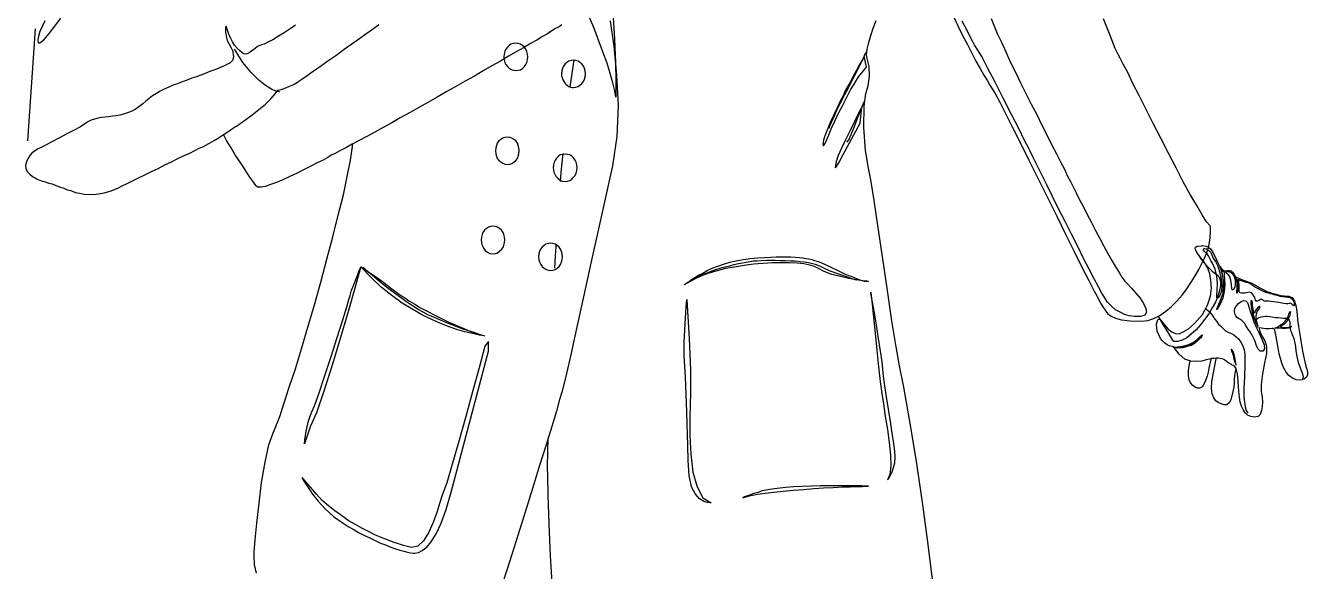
# Model space of a CAD drawing. Extents: x 140.76 to 141.51, y 60.02 to 61.76.
# Drawn here: x 140.759 to 141.515, y 60.82 to 61.142 of the extents above; entities that cross this region are included whole.
import ezdxf

# ---------------------------------------------------------------- set-up
doc = ezdxf.new("R2010")
doc.units = 0
doc.layers.get('0').update_dxf_attribs({"linetype": 'CONTINUOUS'})

msp = doc.modelspace()

# ---------------------------------------------------------------- linework, layer by layer
msp.add_line((140.76433, 61.14007), (140.75983, 61.07406))
at = {"linetype": 'CONTINUOUS'}
for points in [[(141.10495, 61.14989), (141.10608, 61.13394), (141.10664, 61.12025), (141.10683, 61.10936), (141.10683, 61.10224), (141.10683, 61.09979), (141.10627, 61.10355), (141.10495, 61.10824), (141.10345, 61.11368), (141.10158, 61.11987), (141.09914, 61.12644), (141.09651, 61.13338), (141.0937, 61.14088), (141.09051, 61.14839)], [(140.91791, 61.1422), (140.91472, 61.13994), (140.91116, 61.13769), (140.90778, 61.13563), (140.90441, 61.13356), (140.90159, 61.13207), (140.89934, 61.13094), (140.89784, 61.13057), (140.89671, 61.13019), (140.8954, 61.12963), (140.89409, 61.1285), (140.89259, 61.12738), (140.89109, 61.12625), (140.88977, 61.1255), (140.88846, 61.12513), (140.88734, 61.12531), (140.88621, 61.12606), (140.88471, 61.12719), (140.88339, 61.12869), (140.8819, 61.13038), (140.88058, 61.13244), (140.87945, 61.13469), (140.87851, 61.13695), (140.87777, 61.1392), (140.87683, 61.14163), (140.87645, 61.1407), (140.87645, 61.13807), (140.87702, 61.13488), (140.87758, 61.13319), (140.87851, 61.13131), (140.87964, 61.12925), (140.88058, 61.12719), (140.88114, 61.12513), (140.88133, 61.12325), (140.88058, 61.12138), (140.87908, 61.11987), (140.87777, 61.11912), (140.87626, 61.11837), (140.87439, 61.11762), (140.87214, 61.11668), (140.8697, 61.11574), (140.86726, 61.1148), (140.86463, 61.11368), (140.86201, 61.11274), (140.85939, 61.11181), (140.85676, 61.11087), (140.85431, 61.10993), (140.85207, 61.10918), (140.85, 61.10843), (140.84831, 61.10768), (140.84681, 61.10711), (140.84569, 61.10674), (140.84306, 61.10561), (140.84043, 61.10449), (140.838, 61.10318), (140.83574, 61.10186), (140.83349, 61.10055), (140.83143, 61.09905), (140.82955, 61.09736), (140.82768, 61.09586), (140.82542, 61.09398), (140.82317, 61.09248), (140.82092, 61.09136), (140.81868, 61.09042), (140.81642, 61.08967), (140.81417, 61.0891), (140.8121, 61.08873), (140.80985, 61.08854), (140.8076, 61.08817), (140.80554, 61.08798), (140.80347, 61.08779), (140.80141, 61.08741), (140.79935, 61.08685), (140.79729, 61.08611), (140.79541, 61.08516), (140.79354, 61.08404), (140.79091, 61.08235), (140.78734, 61.08029), (140.78284, 61.07804), (140.77815, 61.0756), (140.77365, 61.07316), (140.76933, 61.0709), (140.76595, 61.06922), (140.76389, 61.06791), (140.76239, 61.06678), (140.76108, 61.06528), (140.75995, 61.0634), (140.7592, 61.06153), (140.75864, 61.05965), (140.75883, 61.05778), (140.75957, 61.0559), (140.76108, 61.0544), (140.76276, 61.05308), (140.76427, 61.05214), (140.76539, 61.0514), (140.76652, 61.05102), (140.76764, 61.05065), (140.76858, 61.05027), (140.76971, 61.05008), (140.77083, 61.04971), (140.77233, 61.04915), (140.77421, 61.04859), (140.77646, 61.04764), (140.77871, 61.0469), (140.78115, 61.04614), (140.78321, 61.0452), (140.78509, 61.04464), (140.78659, 61.04408), (140.78809, 61.04351), (140.79035, 61.04314), (140.79316, 61.04258), (140.79653, 61.04239), (140.80028, 61.04258), (140.80423, 61.04314), (140.80854, 61.04427), (140.81304, 61.04614), (140.81549, 61.04746), (140.81848, 61.04877), (140.82167, 61.05046), (140.82524, 61.05214), (140.82899, 61.05402), (140.83293, 61.0559), (140.83687, 61.05778), (140.84081, 61.05984), (140.84475, 61.06171), (140.8485, 61.06359), (140.85207, 61.06528), (140.85544, 61.06678), (140.85844, 61.06828), (140.86107, 61.06959), (140.86314, 61.07054), (140.86463, 61.07128), (140.86707, 61.0726), (140.86989, 61.07429), (140.8727, 61.07597), (140.87533, 61.07766), (140.87795, 61.07935), (140.88002, 61.08085), (140.8819, 61.08198), (140.88302, 61.08273), (140.88527, 61.08422), (140.88846, 61.08648), (140.89221, 61.0893), (140.89615, 61.09248), (140.9001, 61.09567), (140.90347, 61.09886), (140.90591, 61.10168), (140.90741, 61.10392), (140.9076, 61.10392), (140.90835, 61.10411), (140.90929, 61.1043), (140.91059, 61.10467), (140.9121, 61.10524), (140.91398, 61.10599), (140.91585, 61.10674), (140.91773, 61.10786), (140.91922, 61.1088), (140.92148, 61.1103), (140.92467, 61.11255), (140.92823, 61.115), (140.93254, 61.11799), (140.93686, 61.12118), (140.94155, 61.12437), (140.94643, 61.12794), (140.95112, 61.13113), (140.95581, 61.1345), (140.95993, 61.13751), (140.96388, 61.14014), (140.96707, 61.14257)], [(140.7699, 61.14463), (140.7684, 61.14144), (140.76708, 61.13844), (140.76614, 61.13563), (140.76577, 61.13338), (140.76595, 61.13169), (140.76708, 61.13169), (140.76952, 61.13376), (140.77252, 61.13732), (140.7759, 61.14163), (140.77946, 61.14632)], [(141.07494, 61.14239), (141.07419, 61.14182), (141.07287, 61.14107), (141.07118, 61.14014), (141.06894, 61.13882), (141.06649, 61.13713), (141.0635, 61.13544), (141.06011, 61.13338), (141.05636, 61.13131), (141.05224, 61.12888), (141.04793, 61.12644), (141.04342, 61.12381), (141.03873, 61.121), (141.03366, 61.11819), (141.0286, 61.11518), (141.02335, 61.11218), (141.01791, 61.10918), (141.01246, 61.10599), (141.00702, 61.10298), (141.0014, 61.09979), (140.99596, 61.09661), (140.99052, 61.09361), (140.98507, 61.0906), (140.97963, 61.08761), (140.97457, 61.0846), (140.9695, 61.08179), (140.96463, 61.07916), (140.95993, 61.07654), (140.95543, 61.07429), (140.9513, 61.07203), (140.94755, 61.06997), (140.94399, 61.06809), (140.9408, 61.0664), (140.94024, 61.06622), (140.93892, 61.06546), (140.93686, 61.06416), (140.93405, 61.06265), (140.93067, 61.06097), (140.92692, 61.05908), (140.92298, 61.05702), (140.91886, 61.05496), (140.91454, 61.0529), (140.91041, 61.05102), (140.90666, 61.04952), (140.90309, 61.04821), (140.8999, 61.04708), (140.89747, 61.0467), (140.89559, 61.0467), (140.89465, 61.04727), (140.89446, 61.04764), (140.89372, 61.04877), (140.89259, 61.05027), (140.8909, 61.05252), (140.88921, 61.05533), (140.88715, 61.05852), (140.88471, 61.06209), (140.88227, 61.06584), (140.87983, 61.06997), (140.8772, 61.07429), (140.87533, 61.07766), (140.87533, 61.07766)], [(141.10345, 61.14463), (141.10551, 61.12981), (141.1072, 61.11274), (141.10814, 61.09473), (141.1074, 61.07654), (141.10477, 61.05928), (141.10082, 61.04164), (141.09651, 61.02213), (141.09201, 61.00187), (141.0877, 60.98198), (141.08356, 60.96341), (141.08, 60.94709), (141.077, 60.93433), (141.07494, 60.92589), (141.07363, 60.92158), (141.07175, 60.91464), (141.06894, 60.90563), (141.06575, 60.89475), (141.06181, 60.88256), (141.05768, 60.86905), (141.05336, 60.85517), (141.04886, 60.84072), (141.04417, 60.82647), (141.03967, 60.81259)], [(141.29368, 60.8139), (141.29105, 60.83604), (141.28767, 60.86099), (141.28392, 60.88631), (141.27998, 60.90976), (141.2766, 60.92889), (141.27416, 60.94146), (141.2721, 60.95253), (141.26966, 60.96791), (141.26703, 60.98573), (141.26422, 61.00449), (141.2616, 61.02269), (141.25915, 61.03883), (141.25709, 61.05102), (141.25578, 61.05796), (141.25409, 61.06828), (141.25315, 61.08179), (141.25334, 61.09436), (141.25428, 61.10186), (141.25559, 61.10637), (141.25634, 61.11218), (141.25616, 61.11781), (141.25503, 61.1225), (141.25465, 61.12475), (141.25503, 61.12794), (141.25596, 61.13188), (141.25709, 61.13601), (141.25859, 61.1405), (141.26028, 61.14501)], [(141.30606, 61.14688), (141.30868, 61.14144), (141.31131, 61.13601), (141.31412, 61.13075), (141.31675, 61.12569), (141.31919, 61.121), (141.32163, 61.11668), (141.32388, 61.11274), (141.32594, 61.10936), (141.32744, 61.10674), (141.32875, 61.10467), (141.33044, 61.10186), (141.33307, 61.09717), (141.33645, 61.09042), (141.34057, 61.08235), (141.34526, 61.07297), (141.35033, 61.06265), (141.35577, 61.05196), (141.3614, 61.0407), (141.36684, 61.02963), (141.37209, 61.01894), (141.37716, 61.00881), (141.38166, 60.99962), (141.38579, 60.99174), (141.38898, 60.98536), (141.39141, 60.98086), (141.39273, 60.97842), (141.39404, 60.97617), (141.39536, 60.97411), (141.39685, 60.97223), (141.39892, 60.97072), (141.40154, 60.96942), (141.40511, 60.96847), (141.41017, 60.96791), (141.41674, 60.96773), (141.4205, 60.9681), (141.42406, 60.96923), (141.42762, 60.9711), (141.43119, 60.97354), (141.43457, 60.97636), (141.43776, 60.97955), (141.44075, 60.98311), (141.44357, 60.98686), (141.4462, 60.99061), (141.44845, 60.99437), (141.4507, 60.99812), (141.45239, 61.00168), (141.45407, 61.00487), (141.4552, 61.00768), (141.45595, 61.00994), (141.45652, 61.01181), (141.45726, 61.01688), (141.45745, 61.02063), (141.45745, 61.02307), (141.45726, 61.02382), (141.4552, 61.02626), (141.45257, 61.03039), (141.44939, 61.03583), (141.44563, 61.04239), (141.44151, 61.04989), (141.43719, 61.05815), (141.43269, 61.06678), (141.42819, 61.0756), (141.42368, 61.08422), (141.41937, 61.09285), (141.41543, 61.10074), (141.41168, 61.10786), (141.40868, 61.11424), (141.40605, 61.11912), (141.40417, 61.12268), (141.40323, 61.12456), (141.40136, 61.1285), (141.39835, 61.13601), (141.39442, 61.14595)], [(141.32819, 61.14614), (141.33176, 61.13732), (141.3342, 61.13207), (141.33682, 61.12644), (141.33945, 61.12062), (141.34245, 61.11443), (141.34545, 61.10824), (141.34864, 61.10186), (141.35183, 61.09567), (141.35502, 61.08948), (141.35802, 61.08329), (141.36102, 61.07748), (141.36384, 61.07184), (141.36665, 61.0664), (141.36909, 61.06153), (141.37134, 61.05721), (141.37322, 61.05327), (141.37491, 61.05008), (141.3766, 61.0469), (141.37829, 61.04333), (141.38035, 61.0392), (141.3826, 61.03508), (141.38485, 61.03057), (141.38729, 61.02588), (141.38973, 61.0212), (141.39217, 61.0165), (141.3946, 61.012), (141.39705, 61.00768), (141.3993, 61.00356), (141.40154, 60.99981), (141.40361, 60.99643), (141.4053, 60.99361), (141.40698, 60.99136), (141.4083, 60.98986), (141.41093, 60.98723), (141.41356, 60.98424), (141.41599, 60.98123), (141.41806, 60.97804), (141.41937, 60.97523), (141.41974, 60.97298), (141.4188, 60.97129), (141.41618, 60.97054), (141.4128, 60.97054), (141.40961, 60.97092), (141.4068, 60.97166), (141.40417, 60.97298), (141.40154, 60.97448), (141.39911, 60.97654), (141.39685, 60.97898), (141.39479, 60.98198), (141.39348, 60.98424), (141.39141, 60.98799), (141.38898, 60.99267), (141.38597, 60.99831), (141.3826, 61.00469), (141.37922, 61.01163), (141.37547, 61.01894), (141.37172, 61.02644), (141.36797, 61.03395), (141.3644, 61.04127), (141.36102, 61.04802), (141.35784, 61.0544), (141.35502, 61.05984), (141.35277, 61.06453), (141.35108, 61.06791), (141.35014, 61.06997), (141.34789, 61.07429), (141.34452, 61.08123), (141.34001, 61.08986), (141.33532, 61.09923), (141.33044, 61.10862), (141.32594, 61.11706), (141.32257, 61.12363), (141.32031, 61.12738), (141.31862, 61.13019), (141.31637, 61.13413), (141.31394, 61.13901), (141.31112, 61.14445)], [(140.90853, 61.10262), (140.90797, 61.1028), (140.90628, 61.10336), (140.90365, 61.10449), (140.9001, 61.10655), (140.89615, 61.10974), (140.89165, 61.11424), (140.88677, 61.12025), (140.8819, 61.12812)], [(141.04286, 61.11781), (141.0438, 61.11687), (141.04511, 61.11612), (141.04642, 61.11556), (141.04773, 61.11537), (141.04923, 61.11556), (141.05055, 61.11593), (141.05168, 61.11668), (141.0528, 61.11781), (141.05374, 61.11893), (141.0543, 61.12025), (141.05467, 61.12174), (141.05487, 61.12344), (141.05467, 61.12513), (141.0543, 61.12662), (141.05374, 61.12794), (141.0528, 61.12925), (141.05168, 61.13019), (141.05055, 61.13094), (141.04923, 61.13131), (141.04773, 61.1315), (141.04623, 61.13131), (141.04492, 61.13094), (141.0438, 61.13019), (141.04286, 61.12925), (141.04192, 61.12794), (141.04135, 61.12662), (141.04098, 61.12513), (141.04079, 61.12344), (141.04098, 61.12174), (141.04135, 61.12025), (141.04192, 61.11893), (141.04286, 61.11781)], [(141.25428, 61.12606), (141.25371, 61.12513), (141.25259, 61.1225), (141.25072, 61.11875), (141.24846, 61.11424), (141.24603, 61.10956), (141.24378, 61.10505), (141.24171, 61.10111), (141.24021, 61.0983), (141.23889, 61.09586), (141.23758, 61.09323), (141.23627, 61.09042), (141.23514, 61.08761), (141.23401, 61.08516), (141.23308, 61.0831), (141.23252, 61.08179), (141.23233, 61.08123)], [(141.07588, 61.10936), (141.07644, 61.10843), (141.077, 61.10768), (141.07756, 61.10711), (141.07831, 61.10655), (141.07907, 61.10599), (141.08, 61.10561), (141.08094, 61.10543), (141.08188, 61.10543), (141.08319, 61.10561), (141.08451, 61.10599), (141.08563, 61.10674), (141.08675, 61.10786), (141.0877, 61.10899), (141.08826, 61.1103), (141.08864, 61.11181), (141.08882, 61.11349), (141.08864, 61.11518), (141.08826, 61.11668), (141.0877, 61.11799), (141.08675, 61.11931), (141.08563, 61.12025), (141.08451, 61.121), (141.08319, 61.12138), (141.08188, 61.12156), (141.08038, 61.12138), (141.07907, 61.121), (141.07794, 61.12025), (141.07682, 61.11931), (141.07588, 61.11799), (141.07531, 61.11668), (141.07494, 61.11518), (141.07475, 61.11349), (141.07475, 61.11237), (141.07512, 61.11124), (141.07531, 61.1103), (141.07588, 61.10936)], [(141.07981, 61.10561), (141.08226, 61.12174), (141.08226, 61.12156)], [(141.25334, 61.12381), (141.25297, 61.12306), (141.25184, 61.12118), (141.25034, 61.11856), (141.24846, 61.11518), (141.24659, 61.11181), (141.24471, 61.10824), (141.24302, 61.10524), (141.2419, 61.10298), (141.24077, 61.10055), (141.23908, 61.09736), (141.2374, 61.09342), (141.23533, 61.0893), (141.23345, 61.08516), (141.23176, 61.08123), (141.23046, 61.07785), (141.22951, 61.07522), (141.22895, 61.07203), (141.22933, 61.0711), (141.23046, 61.07278), (141.23233, 61.07748), (141.23383, 61.08103), (141.23589, 61.08554), (141.23814, 61.09023), (141.24059, 61.09511), (141.24302, 61.09979), (141.24527, 61.10411), (141.24733, 61.10749), (141.24865, 61.10974), (141.24978, 61.11124), (141.25072, 61.11274), (141.25184, 61.11406), (141.25278, 61.11518), (141.25353, 61.11612), (141.25409, 61.11687), (141.25447, 61.11725), (141.25465, 61.11743), (141.25334, 61.12381)], [(140.8601, 61.11206), (140.86013, 61.11199), (140.86013, 61.11199)], [(141.25297, 61.09698), (141.25259, 61.09604), (141.25184, 61.09379), (141.25052, 61.09042), (141.24902, 61.08648), (141.24733, 61.08235), (141.24584, 61.0786), (141.24434, 61.07522), (141.24302, 61.07316)], [(141.25184, 61.09398), (141.25128, 61.09285), (141.24978, 61.08986), (141.24753, 61.08535), (141.2449, 61.0801), (141.24227, 61.07466), (141.23983, 61.06959), (141.23796, 61.06528), (141.23702, 61.06247), (141.23683, 61.06191), (141.23646, 61.06078), (141.23627, 61.05946), (141.23608, 61.05834), (141.23627, 61.05815), (141.23702, 61.0589), (141.23852, 61.06134), (141.24095, 61.06603), (141.2509, 61.08442), (141.25184, 61.09398)], [(141.03779, 61.06247), (141.03892, 61.06153), (141.04004, 61.06078), (141.04135, 61.06021), (141.04286, 61.06003), (141.04417, 61.06021), (141.04548, 61.06059), (141.04661, 61.06134), (141.04773, 61.06247), (141.04867, 61.06359), (141.04923, 61.0649), (141.04961, 61.0664), (141.0498, 61.06809), (141.04961, 61.06978), (141.04923, 61.07128), (141.04867, 61.0726), (141.04773, 61.07391), (141.04661, 61.07485), (141.04548, 61.0756), (141.04417, 61.07597), (141.04286, 61.07616), (141.04135, 61.07597), (141.04004, 61.0756), (141.03892, 61.07485), (141.03779, 61.07391), (141.03685, 61.0726), (141.03629, 61.07128), (141.03591, 61.06978), (141.03573, 61.06809), (141.03591, 61.0664), (141.03629, 61.0649), (141.03685, 61.06359), (141.03779, 61.06247)], [(140.89484, 60.81915), (140.89372, 60.82422), (140.89334, 60.82947), (140.89352, 60.83191), (140.89409, 60.83885), (140.89502, 60.8486), (140.89634, 60.86042), (140.89784, 60.87262), (140.8999, 60.88462), (140.90216, 60.89475), (140.90459, 60.90188), (140.90628, 60.90563), (140.90853, 60.91163), (140.91116, 60.91951), (140.91416, 60.92889), (140.91773, 60.93958), (140.92129, 60.9514), (140.92504, 60.96416), (140.92898, 60.9773), (140.93274, 60.9908), (140.9363, 61.00431), (140.93986, 61.01744), (140.94305, 61.03019), (140.94605, 61.04221), (140.94831, 61.05308), (140.95018, 61.06265), (140.9515, 61.07072), (140.95159, 61.07219)], [(141.07137, 61.05327), (141.0725, 61.05196), (141.07381, 61.05102), (141.07512, 61.05027), (141.07682, 61.05008), (141.07831, 61.05027), (141.07963, 61.05065), (141.08075, 61.0514), (141.08188, 61.05252), (141.08282, 61.05365), (141.08338, 61.05496), (141.08376, 61.05646), (141.08394, 61.05815), (141.08376, 61.05984), (141.08338, 61.06134), (141.08282, 61.06265), (141.08188, 61.06396), (141.08075, 61.0649), (141.07963, 61.06566), (141.07831, 61.06603), (141.07682, 61.06622), (141.07531, 61.06603), (141.074, 61.06566), (141.07287, 61.0649), (141.07194, 61.06396), (141.071, 61.06265), (141.07044, 61.06134), (141.07006, 61.05984), (141.06988, 61.05815), (141.07006, 61.05684), (141.07024, 61.05553), (141.07081, 61.0544), (141.07137, 61.05327)], [(141.07419, 61.05008), (141.07456, 61.05553), (141.07569, 61.06659), (141.07569, 61.06603)], [(141.02879, 61.01069), (141.02973, 61.00937), (141.03104, 61.00844), (141.03254, 61.00768), (141.03423, 61.0075), (141.03573, 61.00768), (141.03704, 61.00806), (141.03817, 61.009), (141.03929, 61.00994), (141.04023, 61.01107), (141.04079, 61.01256), (141.04117, 61.01406), (141.04135, 61.01556), (141.04117, 61.01725), (141.04079, 61.01875), (141.04023, 61.02007), (141.03929, 61.02138), (141.03817, 61.02232), (141.03704, 61.02307), (141.03573, 61.02345), (141.03423, 61.02363), (141.03292, 61.02345), (141.0316, 61.02307), (141.03047, 61.02232), (141.02935, 61.02138), (141.02841, 61.02007), (141.02785, 61.01875), (141.02747, 61.01725), (141.02728, 61.01556), (141.02747, 61.01426), (141.02766, 61.01294), (141.02823, 61.01181), (141.02879, 61.01069)], [(141.0633, 60.99999), (141.06443, 60.99905), (141.06556, 60.99831), (141.06687, 60.99774), (141.06837, 60.99755), (141.06968, 60.99774), (141.071, 60.99812), (141.07212, 60.99905), (141.07325, 60.99999), (141.07419, 61.00112), (141.07475, 61.00262), (141.07512, 61.00412), (141.07531, 61.00562), (141.07512, 61.00731), (141.07475, 61.00881), (141.07419, 61.01012), (141.07325, 61.01143), (141.07212, 61.01237), (141.071, 61.01313), (141.06968, 61.0135), (141.06837, 61.01369), (141.06687, 61.0135), (141.06556, 61.01313), (141.06443, 61.01237), (141.0633, 61.01143), (141.06237, 61.01012), (141.06181, 61.00881), (141.06143, 61.00731), (141.06124, 61.00562), (141.06143, 61.00393), (141.06181, 61.00262), (141.06256, 61.00112), (141.0633, 60.99999)], [(141.07081, 60.99887), (141.07118, 61.00619), (141.07156, 61.01163), (141.07156, 61.01275)], [(141.45201, 61.01219), (141.4522, 61.01219), (141.45276, 61.01237), (141.4537, 61.01219), (141.45501, 61.012), (141.45633, 61.01125), (141.45764, 61.01012), (141.45895, 61.00825), (141.46027, 61.00562), (141.46158, 61.00243), (141.4629, 61.00018), (141.46402, 60.99868), (141.46496, 60.99774), (141.46589, 60.99737), (141.46683, 60.99737), (141.46758, 60.99755), (141.46852, 60.99755), (141.46964, 60.99737), (141.47058, 60.99662), (141.47152, 60.9953), (141.47227, 60.9938), (141.47246, 60.9938), (141.47303, 60.99343), (141.47377, 60.99324), (141.47471, 60.99287), (141.47584, 60.99231), (141.47696, 60.99193), (141.47809, 60.99155), (141.47921, 60.99118), (141.48034, 60.9908), (141.48184, 60.99005), (141.48334, 60.9893), (141.48503, 60.98836), (141.48672, 60.98743), (141.48822, 60.98649), (141.48972, 60.98573), (141.49085, 60.98517), (141.49215, 60.9848), (141.49366, 60.98424), (141.49554, 60.98386), (141.49741, 60.9833), (141.4991, 60.98292), (141.50098, 60.98274), (141.50248, 60.98236), (141.50379, 60.98236), (141.50567, 60.98161), (141.50716, 60.97955), (141.5081, 60.97617), (141.50867, 60.97166), (141.50886, 60.96847), (141.50942, 60.96454), (141.51017, 60.95985), (141.51092, 60.95497), (141.51186, 60.95009), (141.5128, 60.94559), (141.51354, 60.94203), (141.5143, 60.9394), (141.51467, 60.93771), (141.51467, 60.93602), (141.5141, 60.93471), (141.51298, 60.93377), (141.51167, 60.9332), (141.50998, 60.93302), (141.5081, 60.9332), (141.50585, 60.93414), (141.50379, 60.93565), (141.5021, 60.93771), (141.5006, 60.94034), (141.49966, 60.94296), (141.49873, 60.94578), (141.49797, 60.94841), (141.4976, 60.95084), (141.49723, 60.9529), (141.49704, 60.95422), (141.49647, 60.95741), (141.49591, 60.9606), (141.49534, 60.96285), (141.49478, 60.96341), (141.49385, 60.96341), (141.49215, 60.96322), (141.48991, 60.96322), (141.48766, 60.9636), (141.48653, 60.96378), (141.48615, 60.96341), (141.48672, 60.96172), (141.48784, 60.9591), (141.48953, 60.95609), (141.49066, 60.95272), (141.49066, 60.94859), (141.48934, 60.94315), (141.48822, 60.93659), (141.48747, 60.93039), (141.48747, 60.92664), (141.48766, 60.92514), (141.48803, 60.92289), (141.48822, 60.92026), (141.48803, 60.91745), (141.48766, 60.91501), (141.48691, 60.91276), (141.48559, 60.91145), (141.48353, 60.91107), (141.48128, 60.91163), (141.4794, 60.91238), (141.4779, 60.9137), (141.47678, 60.91557), (141.47584, 60.91763), (141.47509, 60.92008), (141.47471, 60.92307), (141.47434, 60.92626), (141.47377, 60.93227), (141.47339, 60.93677), (141.47265, 60.93978), (141.47171, 60.94127), (141.47152, 60.94127), (141.47115, 60.94165), (141.4704, 60.94183), (141.46964, 60.9424), (141.46871, 60.94277), (141.46777, 60.94334), (141.46683, 60.94409), (141.46608, 60.94465), (141.46533, 60.94522), (141.46439, 60.94559), (141.46327, 60.94578), (141.46214, 60.94596), (141.46083, 60.94596), (141.45971, 60.94578), (141.45876, 60.94578), (141.45802, 60.94578), (141.45689, 60.9454), (141.45501, 60.94484), (141.45239, 60.94409), (141.44939, 60.9439), (141.44601, 60.94409), (141.44245, 60.9454), (141.43906, 60.94821), (141.43569, 60.95253), (141.4355, 60.95253), (141.43494, 60.95272), (141.43419, 60.9529), (141.43325, 60.95328), (141.43194, 60.95384), (141.43062, 60.95478), (141.42931, 60.95609), (141.428, 60.9576), (141.42612, 60.96191), (141.42574, 60.96604), (141.4265, 60.96866), (141.42762, 60.96885), (141.43025, 60.96566), (141.4325, 60.96304), (141.43475, 60.96135), (141.43682, 60.96041), (141.43906, 60.96022), (141.44151, 60.96135), (141.4445, 60.96322), (141.44807, 60.96641), (141.45276, 60.97166), (141.45576, 60.9771), (141.45745, 60.98236), (141.4582, 60.98723), (141.45782, 60.99174), (141.45708, 60.99568), (141.45595, 60.99887), (141.45463, 61.00131), (141.45333, 61.00318), (141.45182, 61.00506), (141.45032, 61.00694), (141.4492, 61.00881), (141.44845, 61.01031), (141.44863, 61.01143), (141.44976, 61.012), (141.45201, 61.01219)], [(141.25578, 60.99118), (141.25484, 60.99136), (141.2524, 60.99155), (141.24865, 60.99211), (141.24414, 60.99287), (141.23927, 60.99399), (141.23421, 60.9953), (141.2297, 60.99699), (141.22595, 60.99905), (141.22389, 60.99999), (141.22126, 61.00074), (141.2177, 61.0015), (141.21376, 61.00187), (141.20907, 61.00206), (141.20419, 61.00206), (141.19894, 61.00206), (141.1935, 61.00168), (141.18806, 61.00131), (141.18243, 61.00056), (141.1768, 60.99962), (141.17155, 60.99868), (141.16648, 60.99737), (141.1616, 60.99606), (141.15729, 60.99437), (141.15353, 60.99267), (141.14715, 60.98912), (141.14735, 60.9893), (141.14791, 60.98968), (141.14884, 60.99042), (141.14997, 60.99118), (141.15147, 60.99231), (141.15335, 60.99343), (141.1556, 60.99474), (141.15804, 60.99606), (141.16066, 60.99755), (141.16367, 60.99887), (141.16686, 61.00018), (141.17023, 61.00131), (141.17398, 61.00243), (141.17773, 61.00337), (141.18186, 61.00412), (141.18618, 61.00469), (141.19049, 61.00506), (141.19443, 61.00525), (141.198, 61.00543), (141.20137, 61.00562), (141.20456, 61.00562), (141.20738, 61.00562), (141.21001, 61.00562), (141.21263, 61.00543), (141.21488, 61.00525), (141.21695, 61.00506), (141.21882, 61.00469), (141.2207, 61.00449), (141.22239, 61.00412), (141.22389, 61.00356), (141.22538, 61.00318), (141.2267, 61.00262), (141.22989, 61.00131), (141.23364, 60.99962), (141.23777, 60.99755), (141.24208, 60.99549), (141.2464, 60.9938), (141.25015, 60.99231), (141.25334, 60.99136), (141.25578, 60.99118)], [(141.44863, 61.00956), (141.44882, 61.00918), (141.44939, 61.00806), (141.45051, 61.00656), (141.45182, 61.00449), (141.4537, 61.00224), (141.45595, 60.99981), (141.45858, 60.99718), (141.46158, 60.99474), (141.4629, 60.99324), (141.46346, 60.99118), (141.46346, 60.98855), (141.4629, 60.98573), (141.46177, 60.98236), (141.46045, 60.97898), (141.45858, 60.9756), (141.45652, 60.97204), (141.45407, 60.96866), (141.45164, 60.96548), (141.44901, 60.96266), (141.4462, 60.96003), (141.44357, 60.95797), (141.44075, 60.95647), (141.43832, 60.95572), (141.43587, 60.95572), (141.43531, 60.95647), (141.43419, 60.95854), (141.43232, 60.96153), (141.43006, 60.9651), (141.42781, 60.96885), (141.4267, 60.97061)], [(141.45501, 61.01031), (141.45539, 61.01012), (141.45652, 61.00937), (141.45764, 61.00825), (141.45839, 61.00675), (141.45914, 61.00487), (141.46045, 61.0028), (141.46158, 61.00056), (141.46233, 60.99868), (141.46308, 60.99624), (141.46383, 60.99287), (141.4642, 60.98892), (141.46402, 60.98555), (141.46308, 60.98292), (141.46214, 60.98142), (141.46121, 60.98142), (141.46121, 60.98292), (141.46139, 60.98593), (141.46158, 60.98986), (141.46121, 60.99418), (141.46027, 60.99831), (141.45895, 61.0015), (141.45782, 61.00356), (141.45689, 61.00506), (141.45633, 61.00619), (141.45558, 61.00731), (141.45463, 61.00825), (141.45389, 61.009), (141.45333, 61.00956), (141.45333, 61.00994), (141.4537, 61.0105), (141.45427, 61.0105), (141.45501, 61.01031)], [(140.95638, 60.99981), (140.95543, 60.99643), (140.95281, 60.98723), (140.94906, 60.97391), (140.94436, 60.95816), (140.93949, 60.94183), (140.93461, 60.92646), (140.93011, 60.9137), (140.92654, 60.90544), (140.92317, 60.8955), (140.92335, 60.89775), (140.9241, 60.90282), (140.92542, 60.909), (140.92729, 60.91388), (140.92898, 60.91783), (140.9318, 60.92552), (140.93517, 60.93565), (140.93892, 60.9469), (140.94249, 60.95816), (140.94568, 60.96847), (140.94811, 60.97617), (140.94924, 60.98049), (140.95, 60.98292), (140.95093, 60.98593), (140.95224, 60.98912), (140.95337, 60.99231), (140.95449, 60.9953), (140.95543, 60.99755), (140.95618, 60.99925), (140.95638, 60.99981)], [(141.02804, 60.95928), (141.02766, 60.95928), (141.02616, 60.95947), (141.0241, 60.96003), (141.02128, 60.9606), (141.01772, 60.96153), (141.01359, 60.96266), (141.00909, 60.96416), (141.00403, 60.96623), (140.99858, 60.96847), (140.99277, 60.97129), (140.98695, 60.97467), (140.98076, 60.97842), (140.97457, 60.98292), (140.96838, 60.9878), (140.96238, 60.99343), (140.95638, 60.99981), (140.95675, 60.99962), (140.9575, 60.99905), (140.95881, 60.99812), (140.96031, 60.99699), (140.96219, 60.99586), (140.96388, 60.99474), (140.96557, 60.99361), (140.96707, 60.99267), (140.96782, 60.99211), (140.96857, 60.99155), (140.9697, 60.99061), (140.97082, 60.98968), (140.97213, 60.98874), (140.97382, 60.98743), (140.97551, 60.98611), (140.97757, 60.98461), (140.97982, 60.98311), (140.98226, 60.98142), (140.98507, 60.97955), (140.98826, 60.97767), (140.99164, 60.9756), (140.9954, 60.97354), (140.99952, 60.97148), (141.00403, 60.96923), (141.00871, 60.96697), (141.01303, 60.9651), (141.01715, 60.96341), (141.02072, 60.96191), (141.02372, 60.96079), (141.02598, 60.96003), (141.02747, 60.95947), (141.02804, 60.95928)], [(141.02953, 60.95891), (141.02917, 60.9591), (141.02823, 60.95928), (141.02691, 60.95966), (141.02485, 60.96041), (141.02259, 60.96116), (141.01978, 60.9621), (141.01678, 60.96304), (141.01359, 60.96416), (141.01021, 60.96548), (141.00684, 60.96679), (141.00327, 60.96829), (140.99971, 60.96979), (140.99633, 60.97129), (140.99314, 60.97298), (140.99014, 60.97467), (140.98733, 60.97636), (140.98208, 60.97992), (140.97682, 60.98386), (140.97175, 60.98761), (140.96725, 60.99136), (140.96332, 60.99455), (140.96013, 60.99718), (140.95825, 60.99887), (140.9575, 60.99943)], [(141.24865, 60.99193), (141.2479, 60.99211), (141.24603, 60.99267), (141.2434, 60.99361), (141.24002, 60.99474), (141.23646, 60.99606), (141.23289, 60.99737), (141.22989, 60.99868), (141.22745, 60.99999), (141.22614, 61.00056), (141.22464, 61.00112), (141.22276, 61.0015), (141.22051, 61.00206), (141.21807, 61.00243), (141.21545, 61.00262), (141.21263, 61.003), (141.20981, 61.00318), (141.20682, 61.00337), (141.20381, 61.00337), (141.20081, 61.00356), (141.198, 61.00356), (141.19518, 61.00356), (141.19256, 61.00337), (141.19012, 61.00318), (141.18806, 61.003), (141.18599, 61.00262), (141.18374, 61.00224), (141.18149, 61.00187), (141.17905, 61.0015), (141.17642, 61.00093), (141.1738, 61.00018), (141.17117, 60.99962), (141.16873, 60.99887), (141.16611, 60.99812), (141.16348, 60.99718), (141.16085, 60.99624), (141.15841, 60.9953), (141.15616, 60.99437), (141.15391, 60.99324), (141.15166, 60.99211), (141.14978, 60.9908)], [(141.46383, 60.99774), (141.4642, 60.99643), (141.46477, 60.99305), (141.46514, 60.98855), (141.46477, 60.98404), (141.46327, 60.97992), (141.46195, 60.97654), (141.46101, 60.97467), (141.46177, 60.97523), (141.46346, 60.97786), (141.46496, 60.98142), (141.46589, 60.98517), (141.46627, 60.98912), (141.46608, 60.99249), (141.46589, 60.99474), (141.46571, 60.99624), (141.46552, 60.99662), (141.46383, 60.99774)], [(141.4629, 60.99981), (141.46346, 60.99868), (141.46439, 60.99549), (141.46514, 60.99061), (141.46477, 60.98461)], [(141.46702, 60.9968), (141.46796, 60.99699), (141.46908, 60.9968), (141.47002, 60.99624), (141.47096, 60.99512), (141.47171, 60.99343), (141.47209, 60.99174), (141.47209, 60.99042), (141.47209, 60.9893), (141.4719, 60.98799), (141.47133, 60.98667), (141.47058, 60.98593), (141.47021, 60.98686), (141.47002, 60.9893), (141.46946, 60.99193), (141.4689, 60.99399), (141.46815, 60.99512), (141.46758, 60.99568), (141.46683, 60.99606), (141.46665, 60.99643), (141.46702, 60.9968)], [(141.47227, 60.9938), (141.47246, 60.99324), (141.47283, 60.99155), (141.47321, 60.98948), (141.47321, 60.98723)], [(141.47246, 60.99305), (141.47265, 60.99249), (141.47303, 60.99061), (141.47303, 60.98799), (141.47283, 60.98461), (141.47283, 60.98442), (141.47303, 60.98424), (141.47321, 60.98442), (141.47359, 60.98517), (141.47396, 60.98667), (141.47396, 60.98855), (141.47377, 60.99024), (141.47359, 60.99193), (141.47246, 60.99305)], [(141.50454, 60.98161), (141.50529, 60.98105), (141.50604, 60.98029), (141.5066, 60.97917), (141.50698, 60.97823), (141.50698, 60.97748), (141.50679, 60.97692), (141.5066, 60.97673), (141.50604, 60.9771), (141.50548, 60.97767), (141.5051, 60.97823), (141.50473, 60.97842), (141.50417, 60.97823), (141.50323, 60.97786), (141.5021, 60.97786), (141.50079, 60.97804), (141.49966, 60.97842), (141.49891, 60.97861), (141.49779, 60.97879), (141.49628, 60.97898), (141.49478, 60.97917), (141.4931, 60.97936), (141.49179, 60.97955), (141.49066, 60.97955), (141.48991, 60.97955), (141.48916, 60.97955), (141.4886, 60.98011), (141.48784, 60.98049), (141.48709, 60.98049), (141.48615, 60.97992), (141.48521, 60.97955), (141.48447, 60.97955), (141.48409, 60.98011), (141.48372, 60.98161), (141.48278, 60.9833), (141.48166, 60.98442), (141.48034, 60.9848), (141.47959, 60.98461), (141.47884, 60.98442), (141.47771, 60.98424), (141.47678, 60.98424), (141.47584, 60.98424), (141.47509, 60.98442), (141.47452, 60.98499), (141.47452, 60.98555), (141.47452, 60.98723), (141.47452, 60.98912), (141.47434, 60.99061), (141.47415, 60.99193), (141.47415, 60.99231), (141.47434, 60.99231), (141.4749, 60.99193), (141.47565, 60.99174), (141.47621, 60.99155), (141.47696, 60.99136), (141.47771, 60.99099), (141.47865, 60.99061), (141.47959, 60.99042), (141.48034, 60.99005), (141.48109, 60.98968), (141.48146, 60.98948), (141.48203, 60.98912), (141.48296, 60.98855), (141.48409, 60.9878), (141.48541, 60.98705), (141.48672, 60.9863), (141.48822, 60.98555), (141.48953, 60.98499), (141.49085, 60.98461), (141.49179, 60.98442), (141.49272, 60.98404), (141.49385, 60.98386), (141.49498, 60.98348), (141.4961, 60.9833), (141.49723, 60.98292), (141.49797, 60.98274), (141.49853, 60.98254), (141.49929, 60.98236), (141.50004, 60.98217), (141.50098, 60.98217), (141.50172, 60.98198), (141.50248, 60.98198), (141.50323, 60.9818), (141.50398, 60.9818), (141.50454, 60.98161)], [(141.25728, 60.9848), (141.25747, 60.98292), (141.25803, 60.97767), (141.25878, 60.96979), (141.25972, 60.9606), (141.26066, 60.95066), (141.26178, 60.94071), (141.26272, 60.93208), (141.26366, 60.92514), (141.2646, 60.91895), (141.26572, 60.91163), (141.26703, 60.90394), (141.26798, 60.89625), (141.26872, 60.88874), (141.26891, 60.88237), (141.26835, 60.87731), (141.26703, 60.87412), (141.26722, 60.87449), (141.26798, 60.87543), (141.26872, 60.87693), (141.26985, 60.879), (141.2706, 60.88143), (141.27135, 60.88424), (141.27154, 60.88762), (141.27135, 60.89119), (141.27079, 60.89568), (141.26985, 60.90169), (141.26872, 60.90863), (141.2676, 60.91595), (141.26647, 60.92307), (141.26553, 60.92965), (141.2646, 60.93527), (141.26422, 60.9394), (141.26385, 60.94371), (141.2629, 60.95009), (141.26178, 60.95741), (141.26047, 60.96528), (141.25935, 60.9726), (141.25822, 60.97898), (141.25747, 60.98311), (141.25728, 60.9848)], [(141.14866, 60.98049), (141.14904, 60.97354), (141.14997, 60.95741), (141.15072, 60.93902), (141.15072, 60.92514), (141.15053, 60.91895), (141.15034, 60.91032), (141.15034, 60.9), (141.15091, 60.8893), (141.15223, 60.87881), (141.15466, 60.86999), (141.15804, 60.86361), (141.16292, 60.86061), (141.16236, 60.86061), (141.16085, 60.8608), (141.1586, 60.86136), (141.15616, 60.86305), (141.15372, 60.86586), (141.15147, 60.87018), (141.14997, 60.87675), (141.14941, 60.88555), (141.14922, 60.89438), (141.14866, 60.91407), (141.14791, 60.93489), (141.14715, 60.94728), (141.14715, 60.95515), (141.14772, 60.96623), (141.14828, 60.97617), (141.14866, 60.98049)], [(141.45501, 60.97485), (141.45558, 60.97448), (141.4567, 60.97335), (141.4582, 60.97185), (141.45951, 60.9696), (141.46008, 60.96885), (141.46101, 60.96773), (141.46214, 60.96623), (141.46364, 60.96472), (141.46514, 60.96322), (141.46645, 60.9621), (141.46777, 60.96116), (141.4689, 60.96079), (141.47002, 60.96041), (141.47133, 60.95966), (141.47265, 60.95854), (141.47415, 60.95722), (141.47546, 60.95535), (141.47658, 60.95328), (141.47734, 60.95084), (141.47771, 60.94821), (141.47771, 60.94183), (141.47752, 60.93489), (141.47715, 60.92833), (141.47715, 60.92345), (141.47752, 60.92008), (141.4779, 60.91726), (141.47865, 60.91501), (141.47959, 60.91351)], [(141.47997, 60.97692), (141.47997, 60.97654), (141.48034, 60.9756), (141.48071, 60.97429), (141.48128, 60.97242), (141.48222, 60.96998), (141.48316, 60.96735), (141.48447, 60.96416), (141.48597, 60.96097), (141.48784, 60.95703), (141.48916, 60.95384), (141.48934, 60.9514), (141.4884, 60.95009), (141.48691, 60.95009), (141.48559, 60.95122), (141.48465, 60.95328), (141.4839, 60.95572), (141.48334, 60.95703), (141.48278, 60.95834), (141.48184, 60.95985), (141.4809, 60.96135), (141.47997, 60.96266), (141.47903, 60.96416), (141.47827, 60.96528), (141.47771, 60.96641), (141.47696, 60.96717), (141.47621, 60.96791), (141.47528, 60.96866), (141.47415, 60.96923), (141.47321, 60.96998), (141.47246, 60.97092), (141.4719, 60.97204), (141.47171, 60.97354), (141.4719, 60.97523), (141.47283, 60.97673), (141.47415, 60.97823), (141.47565, 60.97936), (141.47696, 60.97992), (141.47847, 60.97973), (141.4794, 60.97879), (141.47997, 60.97692)], [(141.48541, 60.96491), (141.48521, 60.96585), (141.48465, 60.96791), (141.48447, 60.97072), (141.48503, 60.97335), (141.48541, 60.97391), (141.48634, 60.97504), (141.48691, 60.97617), (141.48653, 60.97636), (141.48541, 60.97579), (141.48465, 60.97485), (141.4839, 60.97373), (141.48372, 60.9726), (141.48353, 60.97223), (141.48316, 60.97317), (141.48278, 60.97485), (141.4824, 60.9771), (141.48222, 60.97898), (141.48166, 60.97992), (141.48128, 60.97973), (141.48128, 60.97786), (141.48166, 60.97523), (141.48203, 60.97279), (141.48259, 60.97092), (141.48316, 60.9696), (141.4839, 60.96829), (141.48465, 60.96679), (141.48521, 60.96548), (141.48541, 60.96491)], [(141.48578, 60.96378), (141.48541, 60.96454), (141.48447, 60.9666), (141.48334, 60.97016), (141.48184, 60.97523)], [(141.4839, 60.96847), (141.48409, 60.96866), (141.48465, 60.96885), (141.48541, 60.96942), (141.48634, 60.96979), (141.48747, 60.97036), (141.48878, 60.97054), (141.48991, 60.97072), (141.49103, 60.97072), (141.49235, 60.97054), (141.49385, 60.97036), (141.49572, 60.96998), (141.49741, 60.96979), (141.4991, 60.9696), (141.5006, 60.96942), (141.50192, 60.96942), (141.50266, 60.96942), (141.50341, 60.96923), (141.50398, 60.96829), (141.50435, 60.96717), (141.50435, 60.96585), (141.50435, 60.96454), (141.50454, 60.96341), (141.50473, 60.96229), (141.5051, 60.96135), (141.50567, 60.95985), (141.5066, 60.95741), (141.50736, 60.95478), (141.50773, 60.95272), (141.50792, 60.95028), (141.50848, 60.9469), (141.50923, 60.94334), (141.51017, 60.94071), (141.51111, 60.93865), (141.51186, 60.93659), (141.51223, 60.93489), (141.51186, 60.93377)], [(141.49554, 60.9636), (141.49572, 60.96378), (141.49647, 60.96398), (141.4976, 60.96454), (141.49891, 60.96548), (141.50022, 60.96641), (141.50154, 60.96773), (141.50285, 60.96923), (141.5036, 60.9711), (141.50379, 60.97185), (141.50435, 60.97317), (141.50473, 60.97335), (141.50435, 60.9711), (141.50379, 60.9696), (141.50248, 60.96754), (141.50079, 60.96585), (141.49891, 60.96454), (141.4991, 60.96435), (141.49985, 60.96416), (141.50098, 60.96398), (141.50248, 60.96398), (141.50398, 60.96416), (141.5051, 60.96454), (141.50548, 60.96472), (141.50491, 60.96416), (141.50435, 60.96378), (141.5036, 60.9636), (141.50266, 60.9636), (141.50172, 60.96341), (141.50079, 60.96341), (141.50004, 60.96341), (141.49947, 60.9636), (141.49891, 60.9636), (141.49797, 60.9636), (141.49685, 60.9636), (141.49591, 60.9636), (141.49554, 60.9636)], [(141.43625, 60.95234), (141.43663, 60.95234), (141.43794, 60.95253), (141.43982, 60.95272), (141.44207, 60.95328), (141.4447, 60.95403), (141.44713, 60.95515), (141.44939, 60.95666), (141.45126, 60.95854), (141.45164, 60.95891), (141.45239, 60.95947), (141.45276, 60.95966), (141.45239, 60.95891), (141.45182, 60.95797), (141.45088, 60.95703), (141.44976, 60.95591), (141.44807, 60.95459), (141.4462, 60.95347), (141.44376, 60.95272), (141.44113, 60.95196), (141.43794, 60.95178), (141.43625, 60.95234)], [(141.02953, 60.9529), (141.0286, 60.94934), (141.02616, 60.94015), (141.02241, 60.92683), (141.01828, 60.91163), (141.01396, 60.89625), (141.01003, 60.88256), (141.00702, 60.87243), (141.00534, 60.86774), (141.0044, 60.86512), (141.0029, 60.8608), (141.00121, 60.85498), (140.99896, 60.84898), (140.99633, 60.84298), (140.99333, 60.83829), (140.98995, 60.8351), (140.9862, 60.83435), (140.98395, 60.83491), (140.98151, 60.83547), (140.97851, 60.83641), (140.97551, 60.83753), (140.97213, 60.83885), (140.96838, 60.84016), (140.96463, 60.84185), (140.96087, 60.84373), (140.95694, 60.84579), (140.95281, 60.84804), (140.94887, 60.85029), (140.94493, 60.85311), (140.94099, 60.85592), (140.93724, 60.85892), (140.93348, 60.86211), (140.93011, 60.86568), (140.92167, 60.87562), (140.92204, 60.87487), (140.92317, 60.8728), (140.92523, 60.86961), (140.92786, 60.86586), (140.93124, 60.86155), (140.93536, 60.85705), (140.94024, 60.85254), (140.94587, 60.8486), (140.94887, 60.84673), (140.95187, 60.84504), (140.95506, 60.84317), (140.95844, 60.84148), (140.96163, 60.83998), (140.96481, 60.83847), (140.968, 60.83697), (140.971, 60.83585), (140.97401, 60.83454), (140.97682, 60.8336), (140.97945, 60.83266), (140.9817, 60.83209), (140.98395, 60.83153), (140.98563, 60.83116), (140.98714, 60.83097), (140.98826, 60.83097), (140.99033, 60.83135), (140.99258, 60.83247), (140.9952, 60.83454), (140.99783, 60.83773), (141.00084, 60.84242), (141.00365, 60.8486), (141.00665, 60.85667), (141.00965, 60.86699), (141.0316, 60.95009), (141.0316, 60.95572), (141.02953, 60.9529)], [(141.43625, 60.95234), (141.43663, 60.95234), (141.43756, 60.95234), (141.43906, 60.95234), (141.44095, 60.95253), (141.44319, 60.95309), (141.44544, 60.95403), (141.44807, 60.95535), (141.45051, 60.95741)], [(141.45802, 60.94559), (141.45782, 60.94522), (141.45726, 60.94334), (141.45689, 60.94183), (141.45652, 60.93996), (141.45614, 60.93771), (141.45558, 60.93527), (141.45463, 60.93283), (141.4537, 60.93058), (141.45257, 60.92908), (141.45126, 60.92814), (141.44995, 60.92814), (141.44845, 60.92889), (141.44713, 60.92983), (141.44582, 60.93133), (141.44488, 60.9332), (141.4445, 60.93565), (141.4445, 60.93865), (141.44507, 60.9424), (141.44563, 60.94409), (141.44563, 60.94428)], [(141.47246, 60.93958), (141.4719, 60.93733), (141.47152, 60.9334), (141.47152, 60.93133), (141.47133, 60.92889), (141.47077, 60.92626), (141.47021, 60.92364), (141.46946, 60.92139), (141.46852, 60.91951), (141.46721, 60.91839), (141.46552, 60.91839), (141.46383, 60.91895), (141.46214, 60.9197), (141.46064, 60.92082), (141.45951, 60.92251), (141.45858, 60.92495), (141.4582, 60.92795), (141.45839, 60.93208), (141.45933, 60.93733), (141.46083, 60.94559), (141.46083, 60.94596)], [(141.47265, 60.94183), (141.47246, 60.94296), (141.47209, 60.9454), (141.47152, 60.94803), (141.47096, 60.9499), (141.4704, 60.95066), (141.46984, 60.95122), (141.46964, 60.95103), (141.47002, 60.95009), (141.47058, 60.94877), (141.47096, 60.94765), (141.47115, 60.94652), (141.47133, 60.9454), (141.47171, 60.94428), (141.47209, 60.94315), (141.47246, 60.94221), (141.47265, 60.94183)], [(141.06669, 60.8985), (141.06649, 60.89156), (141.06631, 60.88125), (141.06649, 60.87675), (141.06669, 60.86512), (141.06725, 60.84842), (141.06799, 60.82947), (141.06912, 60.81052)], [(141.25578, 60.87055), (141.25522, 60.87055), (141.2539, 60.87055), (141.25184, 60.87074), (141.24884, 60.87074), (141.24546, 60.87074), (141.24152, 60.87074), (141.23702, 60.87074), (141.23233, 60.87074), (141.22727, 60.87074), (141.22219, 60.87055), (141.21695, 60.87037), (141.2117, 60.86999), (141.20682, 60.86961), (141.20194, 60.86905), (141.19743, 60.86849), (141.1933, 60.86774), (141.19256, 60.86755), (141.19068, 60.8668), (141.18824, 60.86606), (141.18562, 60.86512), (141.18318, 60.86436), (141.18168, 60.8638), (141.18168, 60.86361), (141.18337, 60.86418), (141.18636, 60.86493), (141.19031, 60.86568), (141.19481, 60.86642), (141.20006, 60.86699), (141.2055, 60.86755), (141.2115, 60.86812), (141.21751, 60.86849), (141.22351, 60.86905), (141.22933, 60.86943), (141.23495, 60.86961), (141.24021, 60.86999), (141.2449, 60.87018), (141.24902, 60.87037), (141.25221, 60.87037), (141.25447, 60.87055), (141.25578, 60.87055)]]:
    msp.add_lwpolyline(points, dxfattribs=at)

doc.saveas('drawing.dxf')
